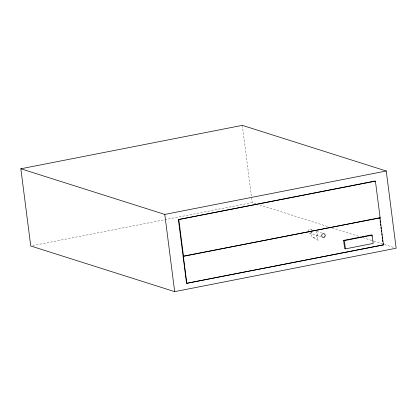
<?xml version="1.0" encoding="UTF-8"?>
<svg xmlns="http://www.w3.org/2000/svg" width="417" height="417" viewBox="0 0 417 417"><rect width="100%" height="100%" fill="white"/><g stroke="black" fill="none" stroke-linecap="round" stroke-linejoin="round"><path stroke-width="0.31" stroke-dasharray="2.08 1.56" d="M32.656 245.618L252.217 202.579L255.939 203.757M259.661 204.94L328.528 226.78M332.25 227.958L359.548 236.616M362.649 237.601L373.194 240.943M373.814 241.141L381.883 243.7M384.365 244.487L394.289 247.635M310.618 229.449L312.458 230.033M316.753 231.393L321.658 232.952M309.258 233.061L320.918 236.757M318.364 240.395L312.917 237.492M317.155 233.77L318.108 240.322M371.38 234.943L371.62 236.84M372.027 240.004L372.188 241.271M242.324 125.361L252.217 202.579M315.961 231.643A3.336 3.07 -72.4 0 1 316.378 236.481A3.336 3.07 -72.4 0 1 311.817 236.731A3.336 3.07 -72.4 0 1 312.192 231.852M308.158 231.101A1.929 1.777 -72.4 0 1 311.593 230.429M311.598 231.894A1.929 1.777 -72.4 0 1 308.523 232.498"/><path stroke-width="0.63" d="M20.85 168.776L242.324 125.361L386.257 171.006L396.15 248.224L174.676 291.639L30.743 245.994L20.85 168.776L164.783 214.421L386.257 171.006M379.965 217.778L383.437 244.883L186.566 283.341L178.398 219.577L375.008 181.035L375.43 181.171L380.127 217.83L183.094 256.236M178.398 219.577L375.43 181.171M379.324 217.903L183.355 256.319L186.826 283.424M343.603 240.385L371.38 234.943L372.162 235.188L373.215 243.419L345.438 248.86L344.656 248.615L343.603 240.385L344.385 240.635L372.162 235.188M187.207 283.216L383.437 244.883M380.127 217.83L379.705 217.695L379.871 218.988M380.116 220.921L380.283 222.214M380.528 224.148L380.695 225.441M380.945 227.374L381.107 228.667M381.357 230.601L381.524 231.894M381.769 233.828L381.936 235.12M382.186 237.054L382.431 238.993M382.597 240.281L382.764 241.573M383.009 243.507L383.176 244.8M344.385 240.635L345.438 248.86M178.825 219.712L183.522 256.372M164.783 214.421L174.676 291.639M324.53 236.992A1.929 1.777 -72.4 0 0 324.113 233.728A1.929 1.777 -72.4 0 0 321.658 235.881A1.929 1.777 -72.4 0 0 324.53 236.992"/></g></svg>
